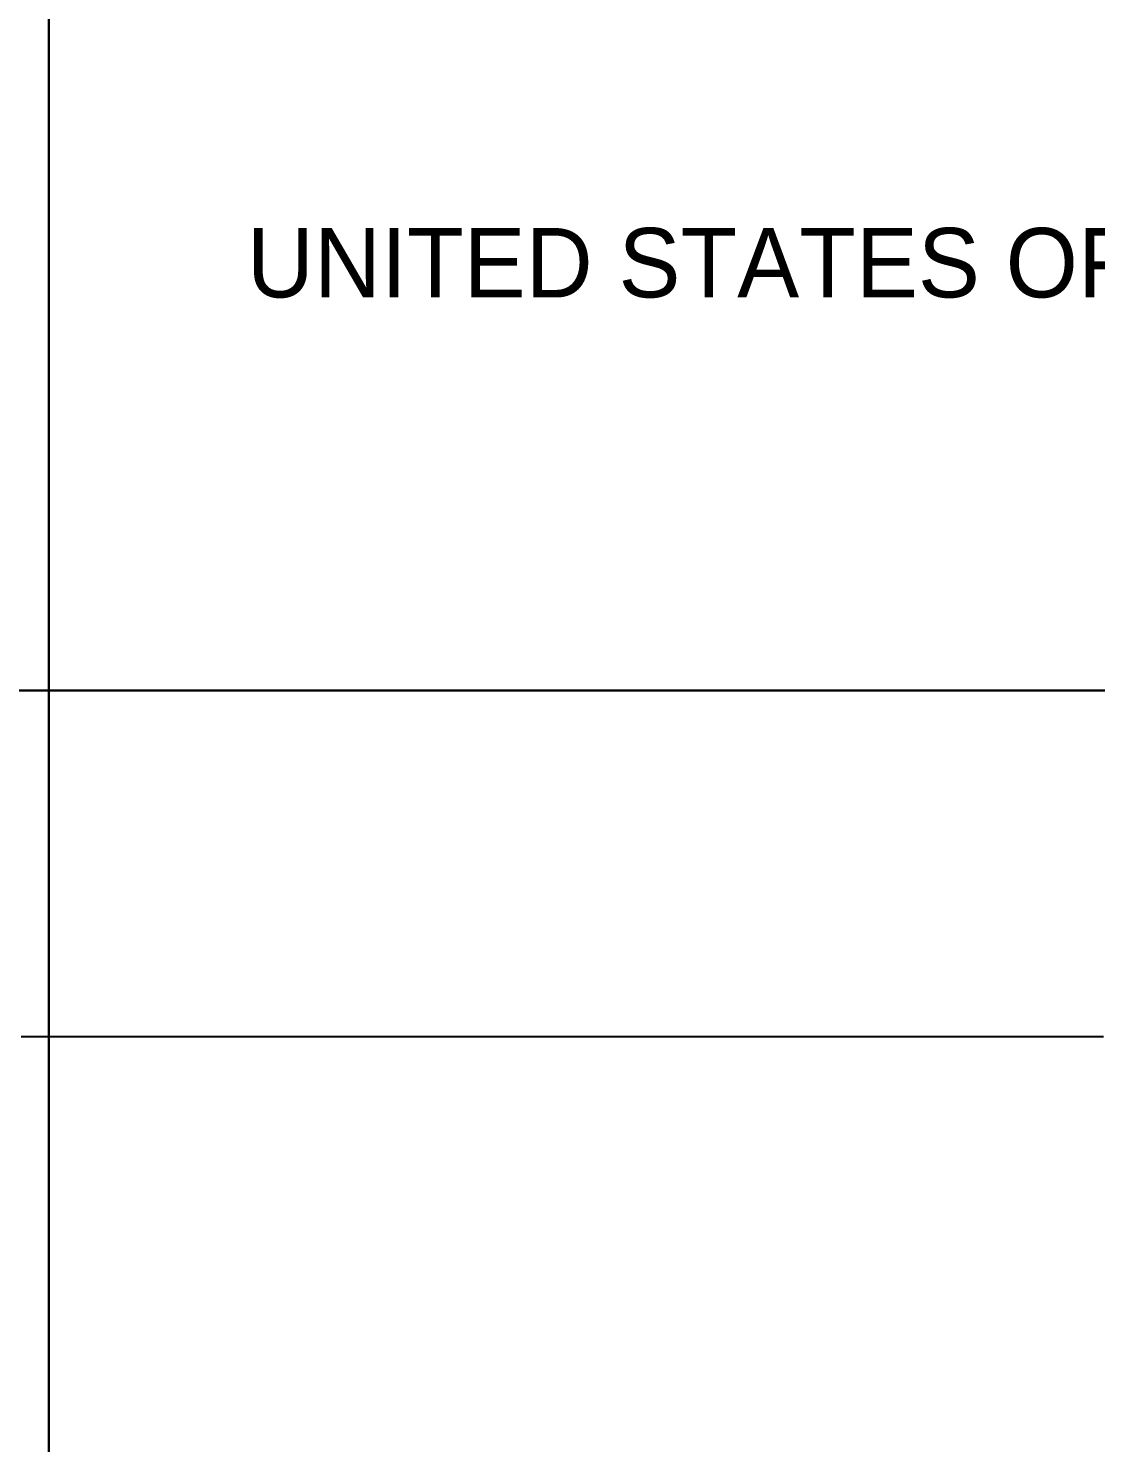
# Model space of a CAD drawing. Header units: metres. Extents: x 0 to 1325, y -1 to 773.
# Drawn here: x 249.5 to 310.9, y 166.7 to 248.2 of the extents above; entities that cross this region are included whole.
import ezdxf
from ezdxf.enums import TextEntityAlignment as Align

# ---------------------------------------------------------------- set-up
doc = ezdxf.new("R2010")
doc.units = ezdxf.units.M

msp = doc.modelspace()

# ---------------------------------------------------------------- linework, layer by layer
at = {"layer": 'CUT'}
for points in [[(205.87, 210.048), (250.68, 210.048), (250.68, 280.268)], [(250.68, 280.268), (250.68, 210.048), (417.22, 210.048)], [(250.68, 86.318), (250.68, 210.048), (205.87, 210.048)], [(417.22, 210.048), (250.68, 210.048), (250.68, 86.318)]]:
    msp.add_lwpolyline(points, dxfattribs=at)
at = {"layer": 'SCORE'}
for points in [[(249.09, 190.118), (249.9, 190.118)], [(249.9, 190.118), (250.71, 190.118)], [(250.71, 190.118), (251.52, 190.118)], [(251.52, 190.118), (252.33, 190.118)], [(252.33, 190.118), (253.14, 190.118)], [(253.14, 190.118), (253.95, 190.118)], [(253.95, 190.118), (254.76, 190.118)], [(254.76, 190.118), (255.56, 190.118)], [(255.56, 190.118), (256.37, 190.118)], [(256.37, 190.118), (257.18, 190.118)], [(257.18, 190.118), (257.64, 190.118)], [(257.64, 190.118), (257.99, 190.118)], [(257.99, 190.118), (258.8, 190.118)], [(258.8, 190.118), (259.61, 190.118)], [(259.61, 190.118), (260.42, 190.118)], [(260.42, 190.118), (261.23, 190.118)], [(261.23, 190.118), (262.04, 190.118)], [(262.04, 190.118), (262.85, 190.118)], [(262.85, 190.118), (263.65, 190.118)], [(263.65, 190.118), (264.46, 190.118)], [(264.46, 190.118), (265.27, 190.118)], [(265.27, 190.118), (266.08, 190.118)], [(266.08, 190.118), (266.89, 190.118)], [(266.89, 190.118), (267.7, 190.118)], [(267.7, 190.118), (268.51, 190.118)], [(268.51, 190.118), (269.32, 190.118)], [(269.32, 190.118), (270.13, 190.118)], [(270.13, 190.118), (270.94, 190.118)], [(270.94, 190.118), (271.74, 190.118)], [(271.74, 190.118), (272.55, 190.118)], [(272.55, 190.118), (273.36, 190.118)], [(273.36, 190.118), (274.17, 190.118)], [(274.17, 190.118), (274.98, 190.118)], [(274.98, 190.118), (275.83, 190.118)], [(275.83, 190.118), (276.6, 190.118)], [(276.6, 190.118), (277.41, 190.118)], [(277.41, 190.118), (278.22, 190.118)], [(278.22, 190.118), (279.03, 190.118)], [(279.03, 190.118), (279.55, 190.118)], [(279.55, 190.118), (279.83, 190.118)], [(279.83, 190.118), (280.64, 190.118)], [(280.64, 190.118), (281.45, 190.118)], [(281.45, 190.118), (282.26, 190.118)], [(282.26, 190.118), (283.07, 190.118)], [(283.07, 190.118), (283.88, 190.118)], [(283.88, 190.118), (284.69, 190.118)], [(284.69, 190.118), (285.5, 190.118)], [(285.5, 190.118), (286.31, 190.118)], [(286.31, 190.118), (287.12, 190.118)], [(287.12, 190.118), (287.92, 190.118)], [(287.92, 190.118), (288.73, 190.118)], [(288.73, 190.118), (289.42, 190.118)], [(289.42, 190.118), (289.54, 190.118)], [(289.54, 190.118), (290.35, 190.118)], [(290.35, 190.118), (291.16, 190.118)], [(291.16, 190.118), (291.97, 190.118)], [(291.97, 190.118), (292.78, 190.118)], [(292.78, 190.118), (293.59, 190.118)], [(293.59, 190.118), (294.4, 190.118)], [(294.4, 190.118), (295.21, 190.118)], [(295.21, 190.118), (296.01, 190.118)], [(296.01, 190.118), (296.82, 190.118)], [(296.82, 190.118), (297.63, 190.118)], [(297.63, 190.118), (298.44, 190.118)], [(298.44, 190.118), (299.25, 190.118)], [(299.25, 190.118), (300.06, 190.118)], [(300.06, 190.118), (300.87, 190.118)], [(300.87, 190.118), (301.68, 190.118)], [(301.68, 190.118), (302.49, 190.118)], [(302.49, 190.118), (303.3, 190.118)], [(303.3, 190.118), (304.11, 190.118)], [(304.11, 190.118), (304.65, 190.118)], [(304.65, 190.118), (304.91, 190.118)], [(304.91, 190.118), (305.72, 190.118)], [(305.72, 190.118), (306.53, 190.118)], [(306.53, 190.118), (307.34, 190.118)], [(307.34, 190.118), (308.15, 190.118)], [(308.15, 190.118), (308.96, 190.118)], [(308.96, 190.118), (309.77, 190.118)], [(309.77, 190.118), (310.58, 190.118)], [(310.58, 190.118), (311.39, 190.118)]]:
    msp.add_lwpolyline(points, dxfattribs=at)

# ---------------------------------------------------------------- texts
at = {"layer": 'ENGRAVE'}
msp.add_text('UNITED STATES OF AMERICA', height=4, dxfattribs=at).set_placement((300.566, 232.689), align=Align.CENTER)

doc.saveas('drawing.dxf')
